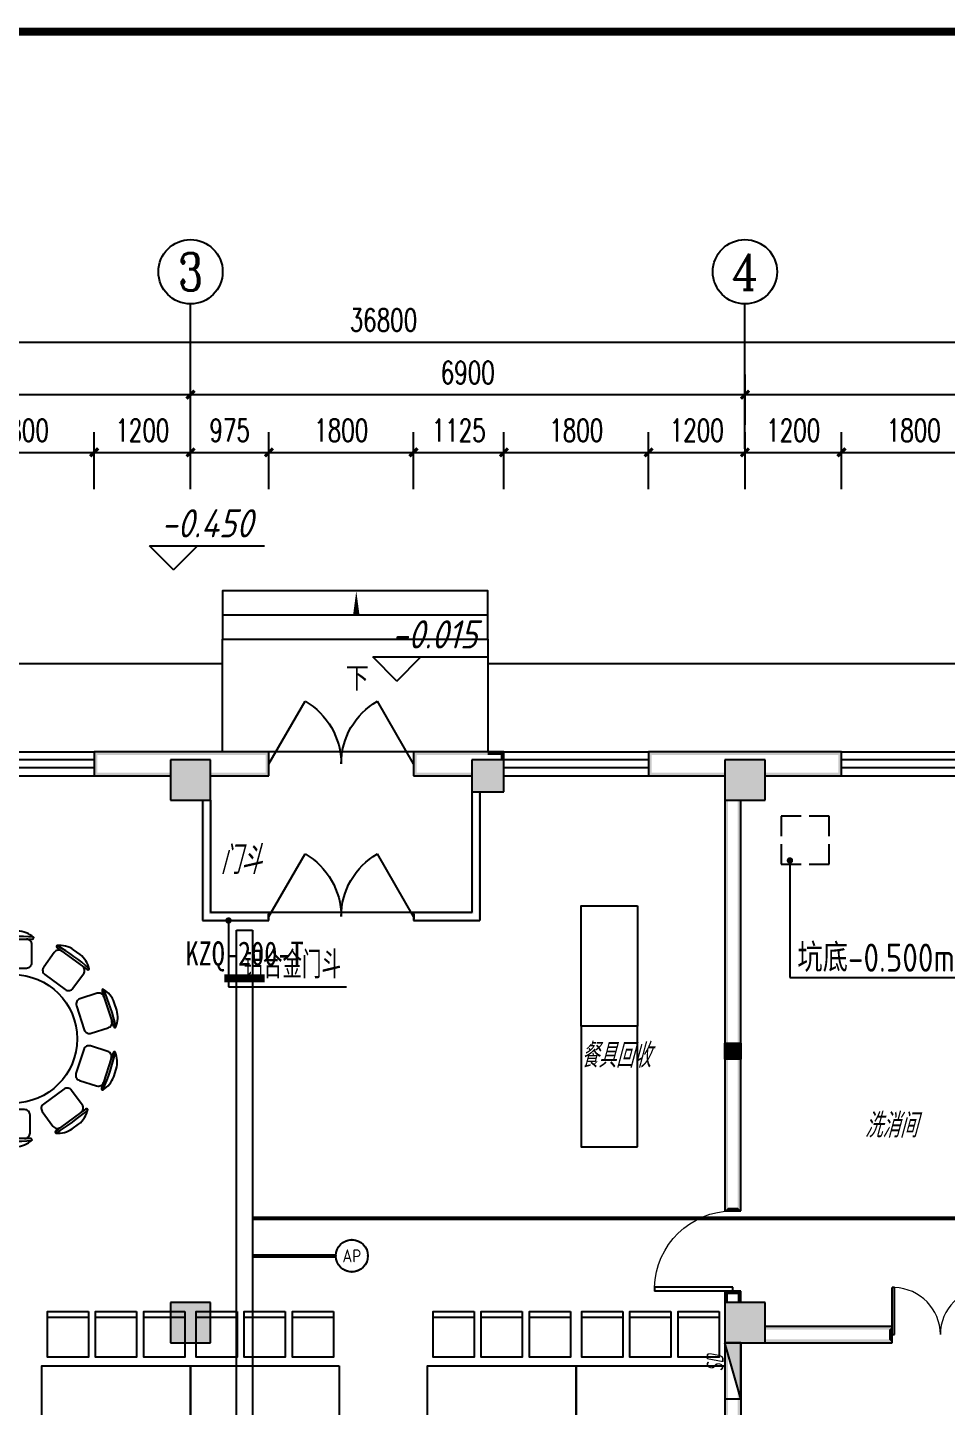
# Model space of a CAD drawing. Extents: x 1252172 to 1336272, y -987752 to -826269.
# Drawn here: x 1291199 to 1302634, y -880325 to -863174 of the extents above; entities that cross this region are included whole.
import ezdxf
from ezdxf.enums import TextEntityAlignment as Align

# ---------------------------------------------------------------- set-up
doc = ezdxf.new("R2010")
doc.units = 0
doc.header["$LTSCALE"] = 1000
doc.header["$PDSIZE"] = 50
doc.linetypes.add('__DASH', pattern=[0.35, 0.25, -0.1])
for name, color, linetype in [('1-建筑底图', 8, 'Continuous'), ('AXIS_TEXT', 7, 'Continuous'), ('BTTK', 7, 'Continuous'), ('CABLETRAY_PDS', 4, 'Continuous'), ('EQUIP-通讯', 3, 'Continuous'), ('fur', 253, 'Continuous'), ('gz', 6, 'Continuous'), ('PUB_HATCH', 8, 'Continuous'), ('PUB_TEXT', 7, 'Continuous'), ('PUB_TITLE', 7, 'Continuous'), ('WIRE-通讯', 4, 'Continuous'), ('抗震支吊架', 2, 'Continuous'), ('电-标注', 1, 'Continuous')]:
    doc.layers.add(name, color=color, linetype=linetype)
doc.styles.add('-黑体_T3', font='', dxfattribs={"width": 0.8})
doc.styles.add('2SD', font='gbeitc.shx', dxfattribs={"width": 0.2, "bigfont": 'gbcbig.shx'})
doc.styles.add('_TCH_AXIS', font='COMPLEX', dxfattribs={"bigfont": 'GBCBIG'})
doc.styles.add('_TCH_DIM', font='SIMPLEX', dxfattribs={"bigfont": 'GBCBIG'})
doc.styles.add('_TEL_ATTDEF', font='GBENOR', dxfattribs={"width": 0.8, "height": 3, "bigfont": 'GBCBIG'})
doc.styles.add('_TEL_DIM', font='SIMPLEX', dxfattribs={"width": 0.8, "height": 3.5, "bigfont": 'HZTXT'})
doc.styles.add('A_DIM_T3', font='SIMPLEX', dxfattribs={"width": 0.7, "bigfont": 'HZ'})
doc.styles.add('COMPLEX', font='COMPLEX')
doc.styles.add('HZ(TK)', font='geniso.shx', dxfattribs={"width": 0.9, "bigfont": 'hztxt.shx'})
doc.styles.add('kzcad', font='', dxfattribs={"width": 0.8})
doc.styles.get("Standard").update_dxf_attribs({"font": 'gbeitc.shx', "bigfont": 'gbcbig.shx'})
doc.styles.get('-黑体_T3').set_extended_font_data('SimHei')
doc.styles.get('kzcad').set_extended_font_data('SimSun')
doc.linetypes.add('JIEDI', pattern='A,1.25,-0.25,0.25,-0.25,0.625,["/",Standard,S=0.6,R=0,X=0,Y=-0.3],0.625,-0.25,0.25,-0.25', length=4)
doc.dimstyles.new('_TCH_ARCH&&100', dxfattribs={"dimtxt": 280, "dimasz": 100, "dimexe": 250, "dimexo": 300, "dimgap": 135, "dimtad": 1, "dimdec": 0, "dimzin": 0, "dimdsep": 46, "dimtxsty": 'A_DIM_T3', "dimblk": 'ARCHTICK', "dimcen": 0.09, "dimclrt": 7, "dimazin": 2, "dimtfac": 1, "dimtdec": 0, "dimtix": 1, "dimtmove": 2, "dimatfit": 3, "dimfxl": 150, "dimtolj": 1, "dimtzin": 0, "dimarcsym": 0})

# ---------------------------------------------------------------- blocks, each defined once
blk = doc.blocks.new('$equip$00003217')
at = {"const_width": 0.05}
blk.add_lwpolyline([(0, 0.5, -1), (0, -0.5, -1), (0, 0.5, 0.021884)], format="xyb", dxfattribs=at)
blk.add_circle((0, 0), 0.5)
for p in [(0, 0.5), (-0.5, 0), (0.5, 0), (0, -0.5)]:
    blk.add_point(p)
at = {"color": 7, "style": '_TEL_ATTDEF'}
blk.add_attdef('$TEXT$', text='', height=0.4, dxfattribs=at).set_placement((0, 0), align=Align.MIDDLE_CENTER)
at = {"color": 7, "style": '_TEL_DIM', "flags": 1}
for tag in ['A', 'REMARK']:
    blk.add_attdef(tag, text='', height=0.00002, dxfattribs=at).set_placement((0, 0), align=Align.MIDDLE_CENTER)
blk = doc.blocks.new('vhtemplate_2020年新竖式图框_A1')
at = {"layer": 'PUB_TITLE', "const_width": 1}
blk.add_lwpolyline([(25, 10), (831, 10), (831, 584), (25, 584)], close=True, dxfattribs=at)
at = {"layer": 'BTTK', "color": 4, "style": 'HZ(TK)', "width": 0.9}
for tag, p in [('合作单位', (796, 511.5)), ('建设单位', (796, 209.5)), ('工程名称', (796, 176.5)), ('子项名称', (806, 160)), ('图纸名称', (796, 141))]:
    blk.add_attdef(tag, text='', height=3.5, dxfattribs=at).set_placement(p, align=Align.MIDDLE_CENTER)
for tag, p in [('注册证书号', (808.5, 309.01)), ('注册印章号', (808.5, 301.01)), ('设计号', (806, 193)), ('图别', (789.75, 34)), ('图号', (822.25, 34)), ('版本号', (789.75, 26)), ('日期', (822.25, 26))]:
    blk.add_attdef(tag, text='', height=3.5, dxfattribs=at).set_placement(p, align=Align.MIDDLE)
blk = doc.blocks.new('20220110.20364567')
at = {"layer": 'gz', "ltscale": 0.5}
blk.add_lwpolyline([(4446445, 2233675), (4446645, 2233675), (4446645, 2233875), (4446445, 2233875)], close=True, dxfattribs=at)
blk.add_solid([(4446445, 2233875), (4446645, 2233875), (4446445, 2233675), (4446645, 2233675)], dxfattribs=at)
blk = doc.blocks.new('$TWTSYS$00000508')
for p, q in [((-0.5, 0.5), (-0.5, -0.5)), ((-0.5, -0.5), (0.5, 0.5)), ((0.5, 0.5), (-0.5, 0.5)), ((0.5, -0.5), (0.5, 0.5)), ((-0.5, -0.5), (0.5, -0.5))]:
    blk.add_line(p, q)
blk.add_solid([(0.5, -0.5), (0.5, 0.5), (-0.5, -0.5)])
at = {"layer": 'PUB_TEXT', "style": '2SD', "width": 0.2}
blk.add_text('SD', height=1.0579, dxfattribs=at).set_placement((-0.01, 0.584))
blk = doc.blocks.new('_ArchTick')
at = {"color": 0, "linetype": 'ByBlock', "const_width": 0.4}
blk.add_lwpolyline([(-0.5, -0.5), (0.5, 0.5)], dxfattribs=at)
blk = doc.blocks.new('*D83')
at = {"layer": '1-建筑底图', "color": 0, "lineweight": -2, "transparency": 16777216}
for p, q in [((1093898, -873546), (1093898, -872922)), ((1100798, -873546), (1100798, -872922)), ((1093898, -873172), (1100798, -873172))]:
    blk.add_line(p, q, dxfattribs=at)
at = {"layer": 'Defpoints', "color": 0}
for p in [(1100798, -873172), (1093898, -873846), (1100798, -873846)]:
    blk.add_point(p, dxfattribs=at)
at = {"layer": '1-建筑底图', "color": 0, "lineweight": -2, "transparency": 16777216, "xscale": 100, "yscale": 100, "zscale": 100, "rotation": 180}
blk.add_blockref('_ArchTick', (1093898, -873172), dxfattribs=at)
at = {"layer": '1-建筑底图', "color": 0, "lineweight": -2, "transparency": 16777216, "xscale": 100, "yscale": 100, "zscale": 100}
blk.add_blockref('_ArchTick', (1100798, -873172), dxfattribs=at)
at = {"layer": '1-建筑底图', "color": 7, "transparency": 16777216, "insert": (1097348, -872897), "char_height": 280, "attachment_point": 5, "style": 'A_DIM_T3'}
blk.add_mtext('\\A1;6900', dxfattribs=at)
blk = doc.blocks.new('*D84')
at = {"layer": '1-建筑底图', "color": 0, "lineweight": -2, "transparency": 16777216}
for p, q in [((1100798, -873546), (1100798, -872922)), ((1107698, -873546), (1107698, -872922)), ((1100798, -873172), (1107698, -873172))]:
    blk.add_line(p, q, dxfattribs=at)
at = {"layer": 'Defpoints', "color": 0}
for p in [(1107698, -873172), (1100798, -873846), (1107698, -873846)]:
    blk.add_point(p, dxfattribs=at)
at = {"layer": '1-建筑底图', "color": 0, "lineweight": -2, "transparency": 16777216, "xscale": 100, "yscale": 100, "zscale": 100, "rotation": 180}
blk.add_blockref('_ArchTick', (1100798, -873172), dxfattribs=at)
at = {"layer": '1-建筑底图', "color": 0, "lineweight": -2, "transparency": 16777216, "xscale": 100, "yscale": 100, "zscale": 100}
blk.add_blockref('_ArchTick', (1107698, -873172), dxfattribs=at)
at = {"layer": '1-建筑底图', "color": 7, "transparency": 16777216, "insert": (1104248, -872897), "char_height": 280, "attachment_point": 5, "style": 'A_DIM_T3'}
blk.add_mtext('\\A1;6900', dxfattribs=at)
blk = doc.blocks.new('*D85')
at = {"layer": '1-建筑底图', "color": 0, "lineweight": -2, "transparency": 16777216}
for p, q in [((1107698, -873546), (1107698, -872922)), ((1114598, -873546), (1114598, -872922)), ((1107698, -873172), (1114598, -873172))]:
    blk.add_line(p, q, dxfattribs=at)
at = {"layer": 'Defpoints', "color": 0}
for p in [(1114598, -873172), (1107698, -873846), (1114598, -873846)]:
    blk.add_point(p, dxfattribs=at)
at = {"layer": '1-建筑底图', "color": 0, "lineweight": -2, "transparency": 16777216, "xscale": 100, "yscale": 100, "zscale": 100, "rotation": 180}
blk.add_blockref('_ArchTick', (1107698, -873172), dxfattribs=at)
at = {"layer": '1-建筑底图', "color": 0, "lineweight": -2, "transparency": 16777216, "xscale": 100, "yscale": 100, "zscale": 100}
blk.add_blockref('_ArchTick', (1114598, -873172), dxfattribs=at)
at = {"layer": '1-建筑底图', "color": 7, "transparency": 16777216, "insert": (1111148, -872897), "char_height": 280, "attachment_point": 5, "style": 'A_DIM_T3'}
blk.add_mtext('\\A1;6900', dxfattribs=at)
blk = doc.blocks.new('*D97')
at = {"layer": '1-建筑底图', "color": 0, "lineweight": -2, "transparency": 16777216}
for p, q in [((1084798, -873546), (1084798, -872269)), ((1121598, -873546), (1121598, -872269)), ((1084798, -872519), (1121598, -872519))]:
    blk.add_line(p, q, dxfattribs=at)
at = {"layer": 'Defpoints', "color": 0}
for p in [(1121598, -872519), (1084798, -873846), (1121598, -873846)]:
    blk.add_point(p, dxfattribs=at)
at = {"layer": '1-建筑底图', "color": 0, "lineweight": -2, "transparency": 16777216, "xscale": 100, "yscale": 100, "zscale": 100, "rotation": 180}
blk.add_blockref('_ArchTick', (1084798, -872519), dxfattribs=at)
at = {"layer": '1-建筑底图', "color": 0, "lineweight": -2, "transparency": 16777216, "xscale": 100, "yscale": 100, "zscale": 100}
blk.add_blockref('_ArchTick', (1121598, -872519), dxfattribs=at)
at = {"layer": '1-建筑底图', "color": 7, "transparency": 16777216, "insert": (1103198, -872244), "char_height": 280, "attachment_point": 5, "style": 'A_DIM_T3'}
blk.add_mtext('\\A1;36800', dxfattribs=at)
blk = doc.blocks.new('*D109')
at = {"layer": '1-建筑底图', "color": 0, "lineweight": -2, "transparency": 16777216}
for p, q in [((1097798, -874349), (1097798, -873640)), ((1099598, -874349), (1099598, -873640)), ((1097798, -873890), (1099598, -873890))]:
    blk.add_line(p, q, dxfattribs=at)
at = {"layer": 'Defpoints', "color": 0}
for p in [(1099598, -873890), (1097798, -874649), (1099598, -874649)]:
    blk.add_point(p, dxfattribs=at)
at = {"layer": '1-建筑底图', "color": 0, "lineweight": -2, "transparency": 16777216, "xscale": 100, "yscale": 100, "zscale": 100, "rotation": 180}
blk.add_blockref('_ArchTick', (1097798, -873890), dxfattribs=at)
at = {"layer": '1-建筑底图', "color": 0, "lineweight": -2, "transparency": 16777216, "xscale": 100, "yscale": 100, "zscale": 100}
blk.add_blockref('_ArchTick', (1099598, -873890), dxfattribs=at)
at = {"layer": '1-建筑底图', "color": 7, "transparency": 16777216, "insert": (1098698, -873615), "char_height": 280, "attachment_point": 5, "style": 'A_DIM_T3'}
blk.add_mtext('\\A1;1800', dxfattribs=at)
blk = doc.blocks.new('*D110')
at = {"layer": '1-建筑底图', "color": 0, "lineweight": -2, "transparency": 16777216}
for p, q in [((1099598, -874349), (1099598, -873640)), ((1100798, -874349), (1100798, -873640)), ((1099598, -873890), (1100798, -873890))]:
    blk.add_line(p, q, dxfattribs=at)
at = {"layer": 'Defpoints', "color": 0}
for p in [(1100798, -873890), (1099598, -874649), (1100798, -874649)]:
    blk.add_point(p, dxfattribs=at)
at = {"layer": '1-建筑底图', "color": 0, "lineweight": -2, "transparency": 16777216, "xscale": 100, "yscale": 100, "zscale": 100, "rotation": 180}
blk.add_blockref('_ArchTick', (1099598, -873890), dxfattribs=at)
at = {"layer": '1-建筑底图', "color": 0, "lineweight": -2, "transparency": 16777216, "xscale": 100, "yscale": 100, "zscale": 100}
blk.add_blockref('_ArchTick', (1100798, -873890), dxfattribs=at)
at = {"layer": '1-建筑底图', "color": 7, "transparency": 16777216, "insert": (1100198, -873615), "char_height": 280, "attachment_point": 5, "style": 'A_DIM_T3'}
blk.add_mtext('\\A1;1200', dxfattribs=at)
blk = doc.blocks.new('*D111')
at = {"layer": '1-建筑底图', "color": 0, "lineweight": -2, "transparency": 16777216}
for p, q in [((1100798, -874349), (1100798, -873640)), ((1101773, -874349), (1101773, -873640)), ((1100798, -873890), (1101773, -873890))]:
    blk.add_line(p, q, dxfattribs=at)
at = {"layer": 'Defpoints', "color": 0}
for p in [(1101773, -873890), (1100798, -874649), (1101773, -874649)]:
    blk.add_point(p, dxfattribs=at)
at = {"layer": '1-建筑底图', "color": 0, "lineweight": -2, "transparency": 16777216, "xscale": 100, "yscale": 100, "zscale": 100, "rotation": 180}
blk.add_blockref('_ArchTick', (1100798, -873890), dxfattribs=at)
at = {"layer": '1-建筑底图', "color": 0, "lineweight": -2, "transparency": 16777216, "xscale": 100, "yscale": 100, "zscale": 100}
blk.add_blockref('_ArchTick', (1101773, -873890), dxfattribs=at)
at = {"layer": '1-建筑底图', "color": 7, "transparency": 16777216, "insert": (1101285, -873615), "char_height": 280, "attachment_point": 5, "style": 'A_DIM_T3'}
blk.add_mtext('\\A1;975', dxfattribs=at)
blk = doc.blocks.new('*D112')
at = {"layer": '1-建筑底图', "color": 0, "lineweight": -2, "transparency": 16777216}
for p, q in [((1101773, -874349), (1101773, -873640)), ((1103573, -874349), (1103573, -873640)), ((1101773, -873890), (1103573, -873890))]:
    blk.add_line(p, q, dxfattribs=at)
at = {"layer": 'Defpoints', "color": 0}
for p in [(1103573, -873890), (1101773, -874649), (1103573, -874649)]:
    blk.add_point(p, dxfattribs=at)
at = {"layer": '1-建筑底图', "color": 0, "lineweight": -2, "transparency": 16777216, "xscale": 100, "yscale": 100, "zscale": 100, "rotation": 180}
blk.add_blockref('_ArchTick', (1101773, -873890), dxfattribs=at)
at = {"layer": '1-建筑底图', "color": 0, "lineweight": -2, "transparency": 16777216, "xscale": 100, "yscale": 100, "zscale": 100}
blk.add_blockref('_ArchTick', (1103573, -873890), dxfattribs=at)
at = {"layer": '1-建筑底图', "color": 7, "transparency": 16777216, "insert": (1102673, -873615), "char_height": 280, "attachment_point": 5, "style": 'A_DIM_T3'}
blk.add_mtext('\\A1;1800', dxfattribs=at)
blk = doc.blocks.new('*D113')
at = {"layer": '1-建筑底图', "color": 0, "lineweight": -2, "transparency": 16777216}
for p, q in [((1103573, -874349), (1103573, -873640)), ((1104698, -874349), (1104698, -873640)), ((1103573, -873890), (1104698, -873890))]:
    blk.add_line(p, q, dxfattribs=at)
at = {"layer": 'Defpoints', "color": 0}
for p in [(1104698, -873890), (1103573, -874649), (1104698, -874649)]:
    blk.add_point(p, dxfattribs=at)
at = {"layer": '1-建筑底图', "color": 0, "lineweight": -2, "transparency": 16777216, "xscale": 100, "yscale": 100, "zscale": 100, "rotation": 180}
blk.add_blockref('_ArchTick', (1103573, -873890), dxfattribs=at)
at = {"layer": '1-建筑底图', "color": 0, "lineweight": -2, "transparency": 16777216, "xscale": 100, "yscale": 100, "zscale": 100}
blk.add_blockref('_ArchTick', (1104698, -873890), dxfattribs=at)
at = {"layer": '1-建筑底图', "color": 7, "transparency": 16777216, "insert": (1104135, -873615), "char_height": 280, "attachment_point": 5, "style": 'A_DIM_T3'}
blk.add_mtext('\\A1;1125', dxfattribs=at)
blk = doc.blocks.new('*D114')
at = {"layer": '1-建筑底图', "color": 0, "lineweight": -2, "transparency": 16777216}
for p, q in [((1104698, -874349), (1104698, -873640)), ((1106498, -874349), (1106498, -873640)), ((1104698, -873890), (1106498, -873890))]:
    blk.add_line(p, q, dxfattribs=at)
at = {"layer": 'Defpoints', "color": 0}
for p in [(1106498, -873890), (1104698, -874649), (1106498, -874649)]:
    blk.add_point(p, dxfattribs=at)
at = {"layer": '1-建筑底图', "color": 0, "lineweight": -2, "transparency": 16777216, "xscale": 100, "yscale": 100, "zscale": 100, "rotation": 180}
blk.add_blockref('_ArchTick', (1104698, -873890), dxfattribs=at)
at = {"layer": '1-建筑底图', "color": 0, "lineweight": -2, "transparency": 16777216, "xscale": 100, "yscale": 100, "zscale": 100}
blk.add_blockref('_ArchTick', (1106498, -873890), dxfattribs=at)
at = {"layer": '1-建筑底图', "color": 7, "transparency": 16777216, "insert": (1105598, -873615), "char_height": 280, "attachment_point": 5, "style": 'A_DIM_T3'}
blk.add_mtext('\\A1;1800', dxfattribs=at)
blk = doc.blocks.new('*D115')
at = {"layer": '1-建筑底图', "color": 0, "lineweight": -2, "transparency": 16777216}
for p, q in [((1106498, -874349), (1106498, -873640)), ((1107698, -874349), (1107698, -873640)), ((1106498, -873890), (1107698, -873890))]:
    blk.add_line(p, q, dxfattribs=at)
at = {"layer": 'Defpoints', "color": 0}
for p in [(1107698, -873890), (1106498, -874649), (1107698, -874649)]:
    blk.add_point(p, dxfattribs=at)
at = {"layer": '1-建筑底图', "color": 0, "lineweight": -2, "transparency": 16777216, "xscale": 100, "yscale": 100, "zscale": 100, "rotation": 180}
blk.add_blockref('_ArchTick', (1106498, -873890), dxfattribs=at)
at = {"layer": '1-建筑底图', "color": 0, "lineweight": -2, "transparency": 16777216, "xscale": 100, "yscale": 100, "zscale": 100}
blk.add_blockref('_ArchTick', (1107698, -873890), dxfattribs=at)
at = {"layer": '1-建筑底图', "color": 7, "transparency": 16777216, "insert": (1107098, -873615), "char_height": 280, "attachment_point": 5, "style": 'A_DIM_T3'}
blk.add_mtext('\\A1;1200', dxfattribs=at)
blk = doc.blocks.new('*D116')
at = {"layer": '1-建筑底图', "color": 0, "lineweight": -2, "transparency": 16777216}
for p, q in [((1107698, -874349), (1107698, -873640)), ((1108898, -874349), (1108898, -873640)), ((1107698, -873890), (1108898, -873890))]:
    blk.add_line(p, q, dxfattribs=at)
at = {"layer": 'Defpoints', "color": 0}
for p in [(1108898, -873890), (1107698, -874649), (1108898, -874649)]:
    blk.add_point(p, dxfattribs=at)
at = {"layer": '1-建筑底图', "color": 0, "lineweight": -2, "transparency": 16777216, "xscale": 100, "yscale": 100, "zscale": 100, "rotation": 180}
blk.add_blockref('_ArchTick', (1107698, -873890), dxfattribs=at)
at = {"layer": '1-建筑底图', "color": 0, "lineweight": -2, "transparency": 16777216, "xscale": 100, "yscale": 100, "zscale": 100}
blk.add_blockref('_ArchTick', (1108898, -873890), dxfattribs=at)
at = {"layer": '1-建筑底图', "color": 7, "transparency": 16777216, "insert": (1108298, -873615), "char_height": 280, "attachment_point": 5, "style": 'A_DIM_T3'}
blk.add_mtext('\\A1;1200', dxfattribs=at)
blk = doc.blocks.new('*D117')
at = {"layer": '1-建筑底图', "color": 0, "lineweight": -2, "transparency": 16777216}
for p, q in [((1108898, -874349), (1108898, -873640)), ((1110698, -874349), (1110698, -873640)), ((1108898, -873890), (1110698, -873890))]:
    blk.add_line(p, q, dxfattribs=at)
at = {"layer": 'Defpoints', "color": 0}
for p in [(1110698, -873890), (1108898, -874649), (1110698, -874649)]:
    blk.add_point(p, dxfattribs=at)
at = {"layer": '1-建筑底图', "color": 0, "lineweight": -2, "transparency": 16777216, "xscale": 100, "yscale": 100, "zscale": 100, "rotation": 180}
blk.add_blockref('_ArchTick', (1108898, -873890), dxfattribs=at)
at = {"layer": '1-建筑底图', "color": 0, "lineweight": -2, "transparency": 16777216, "xscale": 100, "yscale": 100, "zscale": 100}
blk.add_blockref('_ArchTick', (1110698, -873890), dxfattribs=at)
at = {"layer": '1-建筑底图', "color": 7, "transparency": 16777216, "insert": (1109798, -873615), "char_height": 280, "attachment_point": 5, "style": 'A_DIM_T3'}
blk.add_mtext('\\A1;1800', dxfattribs=at)
blk = doc.blocks.new('$DorLib2D$00000231')
at = {"color": 0}
for p, q in [((-0.5, 0), (-0.25, 0.433)), ((0.5, 0), (0.25, 0.433))]:
    blk.add_line(p, q, dxfattribs=at)
for centre, start, end in [((-0.5, 0), 0, 60), ((0.5, 0), 120, 180)]:
    blk.add_arc(centre, 0.5, start, end, dxfattribs=at)
blk = doc.blocks.new('$DorLib2D$00000001')
for p, q in [((0.45, 0.975), (0.5, 0.975)), ((0.45, 0), (0.45, 0.975)), ((0.5, 0), (0.5, 0.975)), ((0.5, 0), (0.45, 0))]:
    blk.add_line(p, q)
at = {"lineweight": 13}
blk.add_arc((0.475, 0), 0.975, 91.4693, 180, dxfattribs=at)
blk = doc.blocks.new('$DorLib2D$00000002')
for p, q in [((-0.5, 0), (-0.5, 0.4875)), ((-0.475, 0.4875), (-0.5, 0.4875)), ((-0.475, 0), (-0.475, 0.4875)), ((0.475, 0), (0.475, 0.4875)), ((0.475, 0.4875), (0.5, 0.4875)), ((0.5, 0), (0.5, 0.4875)), ((-0.5, 0), (-0.475, 0)), ((0.5, 0), (0.475, 0))]:
    blk.add_line(p, q)
at = {"lineweight": 13}
for centre, start, end in [((-0.4875, 0), 0, 88.53072), ((0.4875, 0), 91.46928, 180)]:
    blk.add_arc(centre, 0.4875, start, end, dxfattribs=at)
blk = doc.blocks.new('$WINLIB2D$00000001')
at = {"color": 0}
for points in [[(-0.5, 0.5), (-0.5, -0.5)], [(-0.5, 0.5), (0.5, 0.5)], [(0.5, -0.5), (0.5, 0.5)], [(0.5, 0.1667), (-0.5, 0.1667)], [(0.5, -0.1667), (-0.5, -0.1667)], [(-0.5, -0.5), (0.5, -0.5)]]:
    blk.add_lwpolyline(points, dxfattribs=at)
blk = doc.blocks.new('_AXISO')
blk.add_circle((0, 0), 0.5)
at = {"layer": 'AXIS_TEXT', "style": 'COMPLEX', "width": 1.041667}
blk.add_attdef('A', text='', height=0.56, dxfattribs=at).set_placement((-0.25, -0.28), (0.25, -0.28), align=Align.FIT)
blk = doc.blocks.new('$plan$00002719')
at = {"layer": 'fur'}
for p, q in [((-853, 1004), (-343, 1004)), ((-254, 1004), (256, 1004)), ((345, 1004), (856, 1004)), ((-853, -1004), (-343, -1004)), ((-254, -1004), (256, -1004)), ((345, -1004), (856, -1004))]:
    blk.add_line(p, q, dxfattribs=at)
for points in [[(-853, 1076), (-853, 507), (-343, 507), (-343, 1076), (-853, 1076)], [(-254, 1076), (-254, 507), (256, 507), (256, 1076), (-254, 1076)], [(345, 1076), (345, 507), (856, 507), (856, 1076), (345, 1076)], [(-925, -400), (-925, 400), (925, 400), (925, -400), (-925, -400)], [(-853, -1076), (-853, -507), (-343, -507), (-343, -1076), (-853, -1076)], [(-254, -1076), (-254, -507), (256, -507), (256, -1076), (-254, -1076)], [(345, -1076), (345, -507), (856, -507), (856, -1076), (345, -1076)]]:
    blk.add_lwpolyline(points, close=True, dxfattribs=at)
blk = doc.blocks.new('$plan$00002741')
at = {"layer": 'fur'}
for p, q in [((-147, 1240, 0), (168, 1240, 0)), ((-848, 917, 0), (-593, 1102, 0)), ((610, 1090, 0), (865, 905, 0)), ((-1225, 244, 0), (-1128, 543, 0)), ((1134, 523, 0), (1231, 223, 0)), ((-1134, -523, 0), (-1231, -223, 0)), ((1225, -244, 0), (1128, -543, 0)), ((-610, -1090, 0), (-865, -905, 0)), ((848, -917, 0), (593, -1102, 0)), ((147, -1240, 0), (-168, -1240, 0))]:
    blk.add_line(p, q, dxfattribs=at)
at = {"layer": 'fur', "elevation": 0}
for points in [[(-239, 1260, 0.414214), (-219, 1240), (-147, 1240, 0.414214), (-214, 1173), (-214, 948, 0.414214), (-147, 880), (168, 880, 0.414214), (236, 948), (236, 1173, 0.414214), (168, 1240), (241, 1240, 0.302537), (259, 1253, 0.324647), (256, 1264, 0.171658), (60, 1340), (-39, 1340, 0.176269)], [(-934, 879, 0.414214), (-906, 874), (-848, 917, 0.414214), (-863, 823), (-731, 641, 0.414214), (-636, 626), (-381, 811, 0.414214), (-366, 905), (-499, 1087, 0.414214), (-593, 1102), (-534, 1145, 0.302537), (-527, 1166, 0.324647), (-536, 1173, 0.171658), (-739, 1120), (-819, 1061, 0.176269)], [(547, 1160, 0.414214), (551, 1132), (610, 1090, 0.414214), (516, 1075), (384, 893, 0.414214), (399, 798), (653, 613, 0.414214), (748, 628), (880, 810, 0.414214), (865, 905), (924, 862, 0.302537), (946, 861, 0.324647), (950, 872, 0.171658), (836, 1049), (756, 1107, 0.176269)], [(-1273, 162, 0.414214), (-1247, 175), (-1225, 244, 0.414214), (-1182, 158), (-968, 89, 0.414214), (-883, 132), (-785, 432, 0.414214), (-829, 517), (-1043, 586, 0.414214), (-1128, 543), (-1105, 612, 0.302537), (-1111, 633, 0.324647), (-1123, 634, 0.171658), (-1256, 471), (-1287, 377, 0.176269)], [(1125, 617, 0.414214), (1112, 592), (1134, 523, 0.414214), (1049, 566), (835, 497, 0.414214), (792, 412), (889, 112, 0.414214), (974, 69), (1188, 138, 0.414214), (1231, 223), (1254, 154, 0.302537), (1271, 141, 0.324647), (1281, 147, 0.171658), (1293, 357), (1263, 451, 0.176269)], [(-1125, -617, 0.414214), (-1112, -592), (-1134, -523, 0.414214), (-1049, -566), (-835, -497, 0.414214), (-792, -412), (-889, -112, 0.414214), (-974, -69), (-1188, -138, 0.414214), (-1231, -223), (-1254, -154, 0.302537), (-1271, -141, 0.324647), (-1281, -147, 0.171658), (-1293, -357), (-1263, -451, 0.176269)], [(1273, -162, 0.414214), (1247, -175), (1225, -244, 0.414214), (1182, -158), (968, -89, 0.414214), (883, -132), (785, -432, 0.414214), (829, -517), (1043, -586, 0.414214), (1128, -543), (1105, -612, 0.302537), (1111, -633, 0.324647), (1123, -634, 0.171658), (1256, -471), (1287, -377, 0.176269)], [(-547, -1160, 0.414214), (-551, -1132), (-610, -1090, 0.414214), (-516, -1075), (-384, -893, 0.414214), (-399, -798), (-653, -613, 0.414214), (-748, -628), (-880, -810, 0.414214), (-865, -905), (-924, -862, 0.302537), (-946, -861, 0.324647), (-950, -872, 0.171658), (-836, -1049), (-756, -1107, 0.176269)], [(934, -879, 0.414214), (906, -874), (848, -917, 0.414214), (863, -823), (731, -641, 0.414214), (636, -626), (381, -811, 0.414214), (366, -905), (499, -1087, 0.414214), (593, -1102), (534, -1145, 0.302537), (527, -1166, 0.324647), (536, -1173, 0.171658), (739, -1120), (819, -1061, 0.176269)], [(239, -1260, 0.414214), (219, -1240), (147, -1240, 0.414214), (214, -1173), (214, -948, 0.414214), (147, -880), (-168, -880, 0.414214), (-236, -948), (-236, -1173, 0.414214), (-168, -1240), (-241, -1240, 0.302537), (-259, -1253, 0.324647), (-256, -1264, 0.171658), (-60, -1340), (39, -1340, 0.176269)]]:
    blk.add_lwpolyline(points, format="xyb", close=True, dxfattribs=at)
at = {"layer": 'fur'}
blk.add_circle((0, 0, 0), 800, dxfattribs=at)
for centre, radius, start, end in [((-229, 1256, 0), 10, 130.7265, 202.67), ((11, -1438, 0), 2713, 84.8023, 95.1977), ((854, -1157, 0), 2713, 120.8023, 131.1977), ((554, 1151, 0), 10, 94.7265, 166.67), ((-836, -1169, 0), 2713, 48.8023, 59.1977), ((-923, 882, 0), 10, 166.7265, 238.67), ((1371, -434, 0), 2713, 156.8023, 167.1977), ((1124, 606, 0), 10, 58.7265, 130.67), ((-1364, -454, 0), 2713, 12.8023, 23.1977), ((-1266, 171, 0), 10, 202.7265, 274.67), ((1364, 454, 0), 2713, 192.8023, 203.1977), ((-1371, 434, 0), 2713, 336.8023, 347.1977), ((1266, -171, 0), 10, 22.7265, 94.67), ((-1124, -606, 0), 10, 238.7265, 310.67), ((836, 1169, 0), 2713, 228.8023, 239.1977), ((-854, 1157, 0), 2713, 300.8023, 311.1977), ((923, -882, 0), 10, 346.7265, 58.67), ((-554, -1151, 0), 10, 274.7265, 346.67), ((-11, 1438, 0), 2713, 264.8023, 275.1977), ((229, -1256, 0), 10, 310.7265, 22.67)]:
    blk.add_arc(centre, radius, start, end, dxfattribs=at)
blk = doc.blocks.new('$plan$00002409')
at = {"layer": 'fur'}
blk.add_lwpolyline([(1500, -700), (0, -700), (0, 0), (1500, 0)], close=True, dxfattribs=at)
blk = doc.blocks.new('1-建筑底图')
at = {"layer": '1-建筑底图'}
for points in [[(13400, 34600), (12200, 34600), (12240, 34560), (13400, 34560)], [(12200, 34600), (12200, 34300), (12240, 34340), (12240, 34560)], [(13650, 34500), (13150, 34500), (13190, 34460), (13610, 34460)], [(13150, 34500), (13150, 34000), (13190, 34040), (13190, 34460)], [(14375, 34600), (13400, 34600), (13400, 34560), (14335, 34560)], [(13650, 34000), (13650, 34500), (13610, 34460), (13610, 34040)], [(14375, 34300), (14375, 34600), (14335, 34560), (14335, 34340)], [(17100, 34600), (16175, 34600), (16215, 34560), (17100, 34560)], [(16175, 34600), (16175, 34300), (16215, 34340), (16215, 34560)], [(17300, 34500), (16900, 34500), (16940, 34460), (17260, 34460)], [(16900, 34500), (16900, 34100), (16940, 34140), (16940, 34460)], [(17300, 34600), (17100, 34600), (17100, 34560), (17260, 34560)], [(17260, 34500), (17300, 34500), (17300, 34600), (17260, 34560)], [(17300, 34100), (17300, 34500), (17260, 34460), (17260, 34140)], [(20475, 34600), (19100, 34600), (19140, 34560), (20475, 34560)], [(19100, 34600), (19100, 34300), (19140, 34340), (19140, 34560)], [(20550, 34500), (20050, 34500), (20090, 34460), (20510, 34460)], [(20050, 34500), (20050, 34000), (20090, 34040), (20090, 34460)], [(21500, 34600), (20475, 34600), (20475, 34560), (21460, 34560)], [(20550, 34000), (20550, 34500), (20510, 34460), (20510, 34040)], [(21500, 34300), (21500, 34600), (21460, 34560), (21460, 34340)], [(13150, 34300), (13150, 34340), (12240, 34340), (12200, 34300)], [(13650, 34340), (13650, 34300), (14375, 34300), (14335, 34340)], [(16900, 34300), (16900, 34340), (16215, 34340), (16175, 34300)], [(20050, 34300), (20050, 34340), (19140, 34340), (19100, 34300)], [(20550, 34340), (20550, 34300), (21500, 34300), (21460, 34340)], [(16900, 34100), (17300, 34100), (17260, 34140), (16940, 34140)], [(13150, 34000), (13650, 34000), (13610, 34040), (13190, 34040)], [(13570, 34000), (13550, 34000), (13550, 32500.6), (13570, 32520.6)], [(13650, 34000), (13630, 34000), (13630, 32580.6), (13650, 32600.6)], [(16920, 34100), (16900, 34100), (16900, 32600.6), (16920, 32580.6)], [(17000, 34100), (16980, 34100), (16980, 32520.6), (17000, 32500.6)], [(20050, 34000), (20550, 34000), (20510, 34040), (20090, 34040)], [(20090, 34000), (20050, 34000), (20050, 28889.5), (20090, 28929.5)], [(20250, 34000), (20210, 34000), (20210, 28929.5), (20250, 28889.5)], [(14375, 32600.6), (13650, 32600.6), (13630, 32580.6), (14355, 32580.6)], [(14375, 32500.6), (14375, 32600.6), (14355, 32580.6), (14355, 32520.6)], [(16900, 32600.6), (16175, 32600.6), (16195, 32580.6), (16920, 32580.6)], [(16175, 32600.6), (16175, 32500.6), (16195, 32520.6), (16195, 32580.6)], [(13550, 32500.6), (14375, 32500.6), (14355, 32520.6), (13570, 32520.6)], [(16175, 32500.6), (17000, 32500.6), (16980, 32520.6), (16195, 32520.6)], [(20050, 28889.5), (20250, 28889.5), (20210, 28929.5), (20090, 28929.5)], [(20250, 27889.5), (20050, 27889.5), (20090, 27849.5), (20210, 27849.5)], [(20050, 27750), (20090, 27750), (20090, 27849.5), (20050, 27889.5)], [(20210, 27750), (20250, 27750), (20250, 27889.5), (20210, 27849.5)], [(13650, 27750), (13150, 27750), (13190, 27710), (13610, 27710)], [(13150, 27750), (13150, 27250), (13190, 27290), (13190, 27710)], [(13650, 27250), (13650, 27750), (13610, 27710), (13610, 27290)], [(20550, 27750), (20050, 27750), (20090, 27710), (20510, 27710)], [(20050, 27750), (20050, 27250), (20090, 27290), (20090, 27710)], [(20550, 27250), (20550, 27750), (20510, 27710), (20510, 27290)], [(20550, 27450), (20550, 27410), (22091.7, 27410), (22131.7, 27450)], [(22131.7, 27250), (22131.7, 27450), (22091.7, 27410), (22091.7, 27290)], [(13150, 27250), (13650, 27250), (13610, 27290), (13190, 27290)], [(20050, 27250), (20550, 27250), (20510, 27290), (20090, 27290)], [(20550, 27290), (20550, 27250), (22131.7, 27250), (22091.7, 27290)], [(20050, 20850), (20090, 20850), (20090, 27250), (20050, 27250)], [(20210, 20850), (20250, 20850), (20250, 27250), (20210, 27250)]]:
    blk.add_hatch(color=256, dxfattribs=at).paths.add_polyline_path(points)
for p, q in [((13400, 38368.7), (13400, 40170.7)), ((20300, 38368.7), (20300, 40170.7)), ((13188.2, 36862), (12888.2, 37162)), ((12888.2, 37162), (14322.1, 37162)), ((13188.2, 36862), (13488.2, 37162)), ((15968, 35480.1), (15668, 35780.1)), ((15668, 35780.1), (17101.9, 35780.1)), ((15968, 35480.1), (16268, 35780.1)), ((13400, 34600), (12200, 34600)), ((12200, 34600), (12200, 34300)), ((13650, 34500), (13150, 34500)), ((13150, 34500), (13150, 34000)), ((14375, 34600), (13400, 34600)), ((13650, 34000), (13650, 34500)), ((14375, 34300), (14375, 34600)), ((16175, 34600), (14375, 34600)), ((17100, 34600), (16175, 34600)), ((16175, 34600), (16175, 34300)), ((17300, 34500), (16900, 34500)), ((16900, 34500), (16900, 34100)), ((17300, 34600), (17100, 34600)), ((17300, 34500), (17300, 34600)), ((17300, 34100), (17300, 34500)), ((20475, 34600), (19100, 34600)), ((19100, 34600), (19100, 34300)), ((20550, 34500), (20050, 34500)), ((20050, 34500), (20050, 34000)), ((21500, 34600), (20475, 34600)), ((20550, 34000), (20550, 34500)), ((21500, 34300), (21500, 34600)), ((12200, 34300), (13150, 34300)), ((13650, 34300), (14375, 34300)), ((16175, 34300), (16900, 34300)), ((19100, 34300), (20050, 34300)), ((20550, 34300), (21500, 34300)), ((13150, 34000), (13650, 34000)), ((13550, 34000), (13550, 32500.6)), ((13650, 34000), (13650, 32600.6)), ((16900, 34100), (16900, 32600.6)), ((16900, 34100), (17300, 34100)), ((17000, 34100), (17000, 32500.6)), ((20050, 34000), (20550, 34000)), ((20050, 34000), (20050, 28889.5)), ((20250, 28889.5), (20250, 34000)), ((20859.7, 33248), (20859.7, 31794.1)), ((14375, 32600.6), (13650, 32600.6)), ((14375, 32500.6), (14375, 32600.6)), ((16175, 32600.6), (14375, 32600.6)), ((16900, 32600.6), (16175, 32600.6)), ((16175, 32600.6), (16175, 32500.6)), ((13550, 32500.6), (14375, 32500.6)), ((13873, 32500.6), (13873, 31676.3)), ((16175, 32500.6), (17000, 32500.6)), ((20859.7, 31794.1), (23049.6, 31794.1)), ((13873, 31676.3), (15343.2, 31676.3)), ((20050, 28889.5), (20250, 28889.5)), ((20250, 27889.5), (20050, 27889.5)), ((20050, 27889.5), (20050, 27750)), ((20250, 27750), (20250, 27889.5)), ((13650, 27750), (13150, 27750)), ((13150, 27750), (13150, 27250)), ((13650, 27250), (13650, 27750)), ((20550, 27750), (20050, 27750)), ((20050, 27750), (20050, 27250)), ((20550, 27250), (20550, 27750)), ((22131.7, 27450), (20550, 27450)), ((22131.7, 27250), (22131.7, 27450)), ((13150, 27250), (13650, 27250)), ((20050, 27250), (20050, 20850)), ((20050, 27250), (20550, 27250)), ((20250, 27250), (20250, 20850)), ((20550, 27250), (22131.7, 27250))]:
    blk.add_line(p, q, dxfattribs=at)
for points in [[(17100, 36300), (17100, 36600), (13800, 36600), (13800, 36300)], [(17100, 36000), (17100, 36300), (13800, 36300), (13800, 36000)], [(13800, 34600), (13800, 36000), (17100, 36000), (17100, 34600)], [(-1700, 20700), (-1700, 20700), (-1700, 20700), (-1700, 20700), (-1700, 35700), (13800, 35700)], [(17100, 35700), (17113, 35700)], [(17113, 35700), (35400, 35700), (35400, 29850)]]:
    blk.add_lwpolyline(points, dxfattribs=at)
blk.add_lwpolyline([(15463, 35845.1, 0, 0, 0), (15463, 36600, 0, 80, 0), (15463, 36300, 0, 0, 0)], format="xyseb", dxfattribs=at)
at = {"layer": '1-建筑底图', "linetype": '__DASH'}
blk.add_lwpolyline([(20750, 33200), (21350, 33200), (21350, 33800), (20750, 33800)], close=True, dxfattribs=at)
at = {"layer": '1-建筑底图', "const_width": 40}
for points in [[(20859.7, 33268, 1), (20859.7, 33228, 1)], [(13873, 32520.6, 1), (13873, 32480.6, 1)]]:
    blk.add_lwpolyline(points, format="xyb", close=True, dxfattribs=at)
at = {"layer": '1-建筑底图'}
ref = blk.add_blockref('_AXISO', (13400, 40570.7), dxfattribs=dict(at, xscale=800, yscale=800, zscale=800))
ref.add_attrib('A', '3', dxfattribs={"layer": 'AXIS_TEXT', "height": 465.9, "style": '_TCH_AXIS'}).set_placement((13244.7, 40337.7), (13555.3, 40337.7), align=Align.FIT)
ref = blk.add_blockref('_AXISO', (20300, 40570.7), dxfattribs=dict(at, xscale=800, yscale=800, zscale=800))
ref.add_attrib('A', '4', dxfattribs={"layer": 'AXIS_TEXT', "height": 445.4, "style": '_TCH_AXIS'}).set_placement((20130.3, 40347.9), (20469.7, 40347.9), align=Align.FIT)
for name, p, xscale, yscale, zscale, rotation in [('$DorLib2D$00000231', (15275, 34450), 1800, -1800, 1800, 180), ('$WINLIB2D$00000001', (11300, 34450), -1800, 300, -1800, 180), ('$WINLIB2D$00000001', (18200, 34450), -1800, 300, -1800, 180), ('$WINLIB2D$00000001', (22400, 34450), -1800, 300, -1800, 180), ('$DorLib2D$00000231', (15275, 32550.6), 1800, -1800, 1800, 180), ('$DorLib2D$00000001', (20150, 28389.5), 1000, -1000, 1000, 270), ('$DorLib2D$00000002', (22731.7, 27350), -1200, -1200, 200, 180), ('$TWTSYS$00000508', (20150, 26900), 700, 200, 700, 89.99999498885586)]:
    blk.add_blockref(name, p, dxfattribs=dict(at, xscale=xscale, yscale=yscale, zscale=zscale, rotation=rotation))
for name, p, rotation in [('$plan$00002409', (18262, 31185), 90.00000000000001), ('$plan$00002719', (12475, 26561.1), 180), ('$plan$00002719', (14325, 26561.1), 180), ('$plan$00002719', (17275, 26561.1), 180), ('$plan$00002719', (19125, 26561.1), 180)]:
    blk.add_blockref(name, p, dxfattribs=dict(at, rotation=rotation))
blk.add_blockref('$plan$00002741', (11188.8, 31029.7), dxfattribs=at)
at = {"layer": '1-建筑底图', "yscale": -1, "rotation": 270}
blk.add_blockref('$plan$00002409', (18262, 31185), dxfattribs=at)
at = {"layer": '1-建筑底图', "ltscale": 0.5, "xscale": -1, "rotation": 180}
blk.add_blockref('20220110.20364567', (-4426394.5, 2264649.7), dxfattribs=at)
at = {"layer": '1-建筑底图'}
for s, height, p in [('-0.450', 350, (13031.9, 37267)), ('-0.015', 350, (15902.5, 35885.1)), ('门斗', 350, (13770.6, 33077.9)), ('餐具回收', 302.47, (18256.3, 30671.8)), ('洗消间', 302.47, (21788.8, 29800.8))]:
    blk.add_text(s, height=height, dxfattribs=at).set_placement(p)
for s, height, style, width, p in [('下', 262.9, '-黑体_T3', 0.8, (15331.3, 35390.1)), ('坑底', 350, 'HZ(TK)', 0.9, (20952.2, 31864.1)), ('-0.500m', 350, 'HZ(TK)', 0.9, (21582.2, 31864.1))]:
    blk.add_text(s, height=height, dxfattribs=dict(at, style=style, width=width)).set_placement(p)
at = {"layer": '1-建筑底图', "style": '_TCH_DIM'}
blk.add_text('铝合金门斗', height=337.59, dxfattribs=at).set_placement((14057.9, 31781.3))
at = {"layer": '1-建筑底图'}
for p1, p2, distance, picture, middle in [((-2600, 38368.7), (34200, 38368.7), 1326.5, '*D97', (15800, 39970.2)), ((6500, 38368.7), (13400, 38368.7), 673.6, '*D83', (9950, 39317.2)), ((13400, 38368.7), (20300, 38368.7), 673.6, '*D84', (16850, 39317.2)), ((20300, 38368.7), (27200, 38368.7), 673.6, '*D85', (23750, 39317.2)), ((10400, 37565.3), (12200, 37565.3), 759, '*D109', (11300, 38599.3)), ((12200, 37565.3), (13400, 37565.3), 759, '*D110', (12800, 38599.3)), ((13400, 37565.3), (14375, 37565.3), 759, '*D111', (13887.5, 38599.3)), ((14375, 37565.3), (16175, 37565.3), 759, '*D112', (15275, 38599.3)), ((16175, 37565.3), (17300, 37565.3), 759, '*D113', (16737.5, 38599.3)), ((17300, 37565.3), (19100, 37565.3), 759, '*D114', (18200, 38599.3)), ((19100, 37565.3), (20300, 37565.3), 759, '*D115', (19700, 38599.3)), ((20300, 37565.3), (21500, 37565.3), 759, '*D116', (20900, 38599.3)), ((21500, 37565.3), (23300, 37565.3), 759, '*D117', (22400, 38599.3))]:
    dim = blk.add_aligned_dim(p1=p1, p2=p2, distance=distance, dimstyle='_TCH_ARCH&&100', dxfattribs=at)
    dim.commit()
    dim.dimension.update_dxf_attribs({"geometry": picture, "text_midpoint": middle, "insert": (-1087397.5, 912214.2)})

msp = doc.modelspace()

# ---------------------------------------------------------------- hatches: boundary and pattern name
at = {"layer": 'PUB_HATCH'}
for points in [[(1293477, -872782), (1293477, -872282), (1292977, -872282), (1292977, -872782)], [(1297127, -872682), (1297127, -872282), (1296727, -872282), (1296727, -872682)], [(1300377, -872782), (1300377, -872282), (1299877, -872282), (1299877, -872782)], [(1293477, -879532), (1293477, -879032), (1292977, -879032), (1292977, -879532)], [(1300377, -879532), (1300377, -879032), (1299877, -879032), (1299877, -879532)]]:
    msp.add_hatch(color=256, dxfattribs=at).paths.add_polyline_path(points)

# ---------------------------------------------------------------- linework, layer by layer
at = {"layer": 'CABLETRAY_PDS', "linetype": 'Continuous'}
for p, q in [((1293799, -874401), (1293999, -874401)), ((1293799, -899568), (1293799, -874401)), ((1293999, -874401), (1293999, -899568))]:
    msp.add_line(p, q, dxfattribs=at)
at = {"layer": 'WIRE-通讯', "linetype": 'Continuous', "const_width": 50}
for points in [[(1293999, -877985), (1308585, -877985)], [(1293999, -878452), (1295035, -878452)]]:
    msp.add_lwpolyline(points, dxfattribs=at)
at = {"layer": '抗震支吊架', "color": 2, "const_width": 100}
msp.add_lwpolyline([(1293649, -875001), (1294149, -875001)], dxfattribs=at)

# ---------------------------------------------------------------- block references
at = {"layer": '1-建筑底图'}
msp.add_blockref('1-建筑底图', (1279827, -906782), dxfattribs=at)
at = {"layer": 'EQUIP-通讯', "linetype": 'JIEDI', "xscale": 400, "yscale": 400, "zscale": 400}
msp.add_blockref('$equip$00003217', (1295235, -878452), dxfattribs=at).add_auto_attribs({'$TEXT$': 'AP'})
at = {"layer": '电-标注', "xscale": 100, "yscale": 100, "zscale": 100}
msp.add_blockref('vhtemplate_2020年新竖式图框_A1', (1252172, -921624), dxfattribs=at)

# ---------------------------------------------------------------- texts
at = {"layer": '抗震支吊架', "color": 2, "style": 'kzcad', "width": 0.8}
msp.add_text('KZQ-200-T', height=300, rotation=359.8854, dxfattribs=at).set_placement((1293899, -874841), align=Align.CENTER)

doc.saveas('drawing.dxf')
